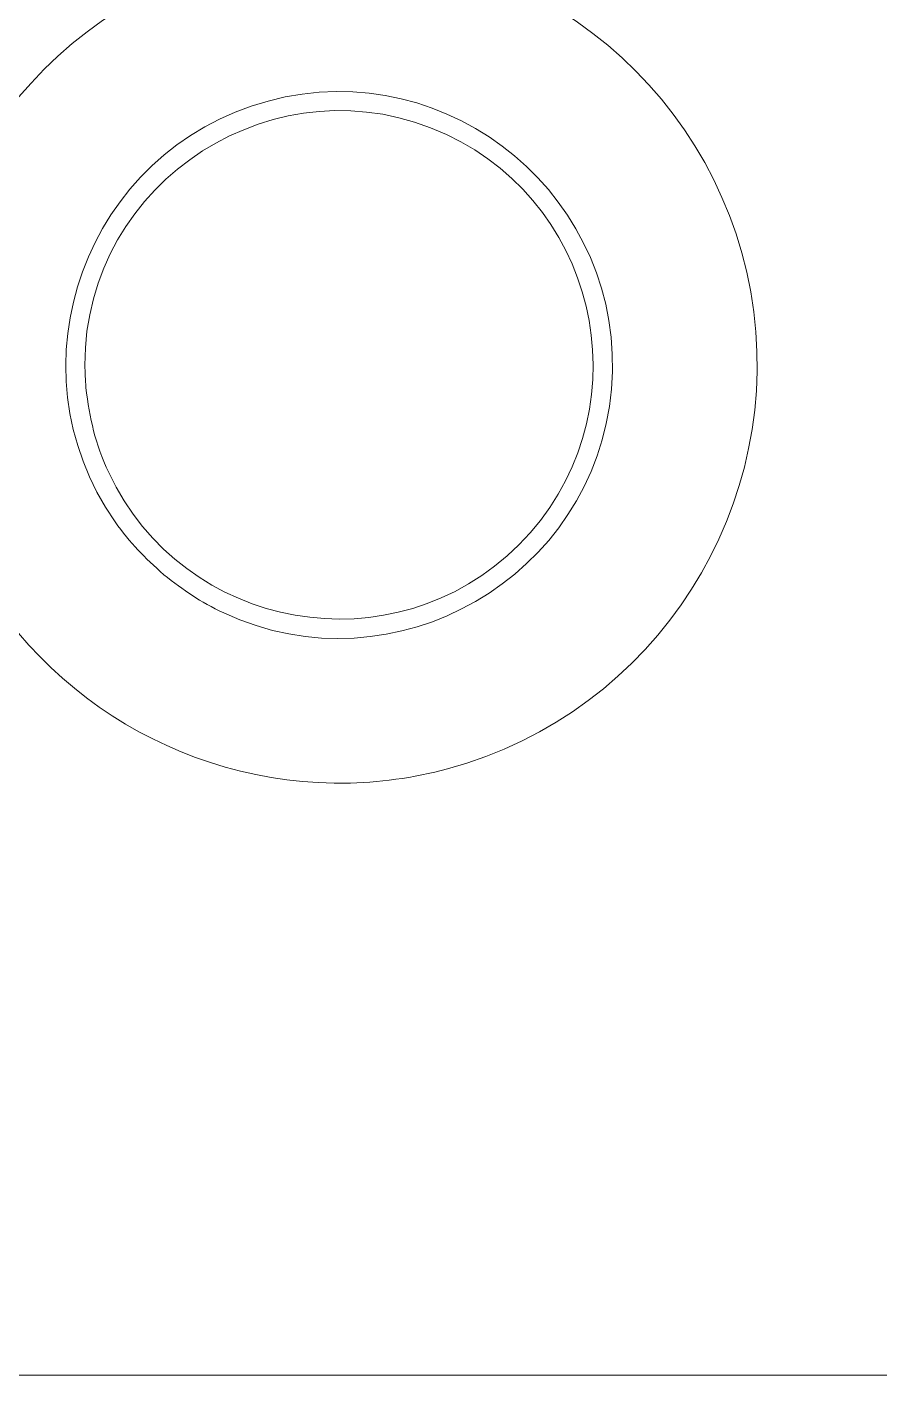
# Model space of a CAD drawing. Header units: centimetres. Extents: x -34.2 to 34.2, y -34.8 to 34.8.
# Drawn here: x -17.47 to -11.85, y -34.8 to -25.92 of the extents above; entities that cross this region are included whole.
import ezdxf

# ---------------------------------------------------------------- set-up
doc = ezdxf.new("R2010")
doc.units = ezdxf.units.CM
doc.header["$MEASUREMENT"] = 0
doc.layers.add('Camada 1', color=7, linetype='Continuous')

msp = doc.modelspace()

# ---------------------------------------------------------------- linework, layer by layer
at = {"layer": 'Camada 1', "color": 175, "lineweight": 9}
msp.add_open_spline([(-34.2, 34.8), (-34.2, 34.8), (34.2, 34.8), (34.2, 34.8), (34.2, 34.8), (34.2, 34.8), (34.2, -34.8), (34.2, -34.8), (34.2, -34.8), (34.2, -34.8), (-34.2, -34.8), (-34.2, -34.8), (-34.2, -34.8), (-34.2, -34.8), (-34.2, 34.8), (-34.2, 34.8)], degree=3, knots=[0, 0, 0, 0, 0.2, 0.2, 0.2, 0.2, 0.4, 0.4, 0.4, 0.4, 0.6, 0.6, 0.6, 0.6, 1, 1, 1, 1], dxfattribs=at)
at = {"layer": 'Camada 1', "color": 3, "lineweight": 9}
msp.add_open_spline([(-15.44237, -30.90133), (-15.43752, -30.90139), (-15.43268, -30.90145), (-15.42785, -30.90149), (-15.42785, -30.90149), (-15.41072, -30.90162), (-15.39356, -30.9016), (-15.37637, -30.90141), (-15.37637, -30.90141), (-15.1503, -30.89893), (-14.92134, -30.86827), (-14.69406, -30.80706), (-14.69406, -30.80706), (-13.32011, -30.43696), (-12.44826, -29.06787), (-12.6975, -27.66637), (-12.6975, -27.66637), (-12.94644, -26.26651), (-14.23487, -25.27824), (-15.65161, -25.40395), (-15.65161, -25.40395), (-17.06653, -25.52951), (-18.16453, -26.72639), (-18.16367, -28.14754), (-18.16367, -28.14754), (-18.16356, -28.31963), (-18.14334, -28.46134), (-18.12104, -28.6287), (-18.12104, -28.6287), (-18.08455, -28.79217), (-18.05512, -28.93047), (-17.9966, -29.09079), (-17.9966, -29.09079), (-17.59738, -30.1846), (-16.56074, -30.88654), (-15.44237, -30.90133)], degree=3, knots=[0, 0, 0, 0, 0.1, 0.1, 0.1, 0.1, 0.2, 0.2, 0.2, 0.2, 0.3, 0.3, 0.3, 0.3, 0.4, 0.4, 0.4, 0.4, 0.5, 0.5, 0.5, 0.5, 0.6, 0.6, 0.6, 0.6, 0.7, 0.7, 0.7, 0.7, 0.8, 0.8, 0.8, 0.8, 1, 1, 1, 1], dxfattribs=at)
at = {"layer": 'Camada 1', "color": 1, "lineweight": 9}
msp.add_open_spline([(-16.8847, -29.17959), (-16.78351, -29.32416), (-16.69192, -29.41209), (-16.56467, -29.52853), (-16.56467, -29.52853), (-16.42906, -29.63245), (-16.32761, -29.70649), (-16.16923, -29.78037), (-16.16923, -29.78037), (-15.04136, -30.30646), (-13.72349, -29.54331), (-13.61516, -28.30593), (-13.61516, -28.30593), (-13.5065, -27.06475), (-14.67158, -26.08393), (-15.87694, -26.40859), (-15.87694, -26.40859), (-17.07895, -26.73235), (-17.599, -28.15894), (-16.8847, -29.17959)], degree=3, knots=[0, 0, 0, 0, 0.1666667, 0.1666667, 0.1666667, 0.1666667, 0.3333333, 0.3333333, 0.3333333, 0.3333333, 0.5, 0.5, 0.5, 0.5, 0.6666667, 0.6666667, 0.6666667, 0.6666667, 1, 1, 1, 1], dxfattribs=at)
at = {"layer": 'Camada 1', "color": 2, "lineweight": 9}
msp.add_open_spline([(-17.08433, -28.14754), (-17.08213, -28.19667), (-17.07994, -28.24578), (-17.07774, -28.29491), (-17.07774, -28.29491), (-17.04991, -28.50395), (-17.01828, -28.65988), (-16.92703, -28.85538), (-16.92703, -28.85538), (-16.43646, -29.90643), (-15.04417, -30.15145), (-14.2244, -29.33092), (-14.2244, -29.33092), (-13.40294, -28.50869), (-13.65462, -27.11765), (-14.70246, -26.62889), (-14.70246, -26.62889), (-15.80737, -26.11351), (-17.08511, -26.92797), (-17.08433, -28.14754)], degree=3, knots=[0, 0, 0, 0, 0.1666667, 0.1666667, 0.1666667, 0.1666667, 0.3333333, 0.3333333, 0.3333333, 0.3333333, 0.5, 0.5, 0.5, 0.5, 0.6666667, 0.6666667, 0.6666667, 0.6666667, 1, 1, 1, 1], dxfattribs=at)

doc.saveas('drawing.dxf')
